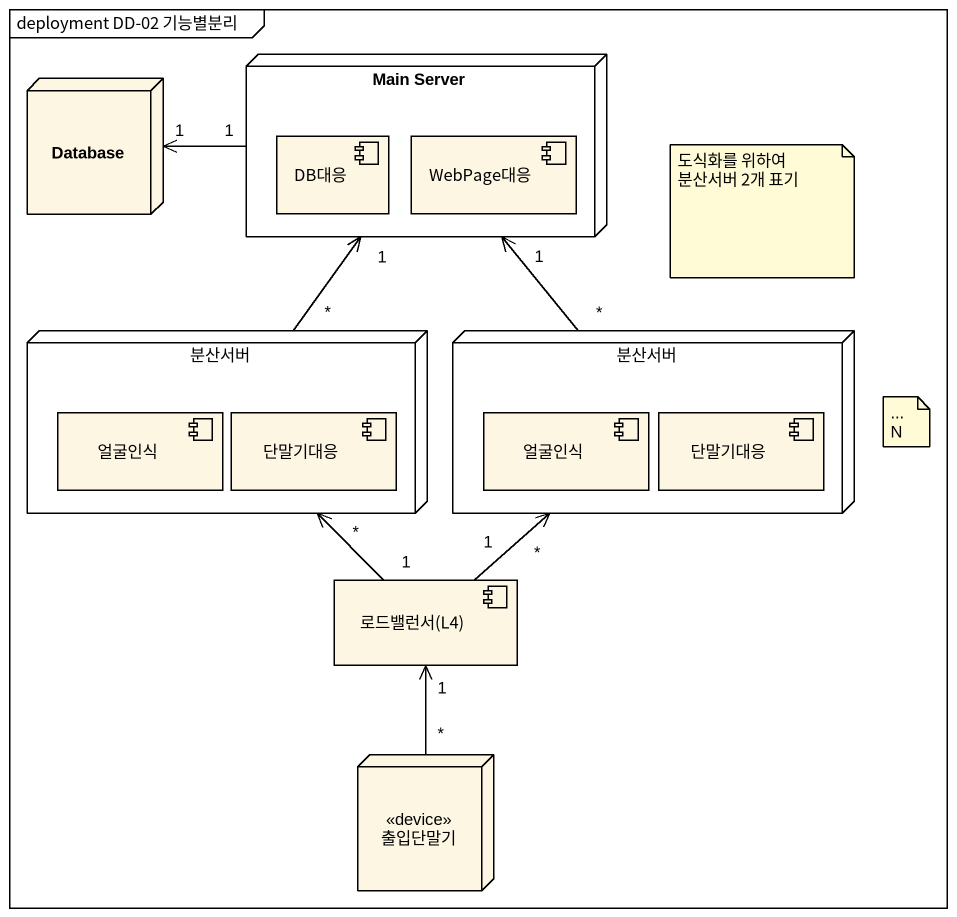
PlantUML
@startuml
mainframe deployment DD-02 기능별분리
node "Database" as Database_
node "Main Server" as Main_Server {
  component DB대응
  component WebPage대응
}
node 분산서버 {
  component 얼굴인식
  component 단말기대응
}
node "분산서버" as 분산서버_2 {
  component "얼굴인식" as 얼굴인식_2
  component "단말기대응" as 단말기대응_2
}
component "로드밸런서(L4)" as 로드밸런서_L4
node 출입단말기 <<device>>
Main_Server "1" -left-> "1" Database_
분산서버 "*" -up-> "1" Main_Server
분산서버_2 "*" -up-> "1" Main_Server
로드밸런서_L4 "1" -up-> "*" 분산서버
로드밸런서_L4 "1" -up-> "*" 분산서버_2
출입단말기 "*" -up-> "1" 로드밸런서_L4
note as N1
  도식화를 위하여 분산서버 2개 표기
end note
note as N2
  ~...N
end note
@enduml
